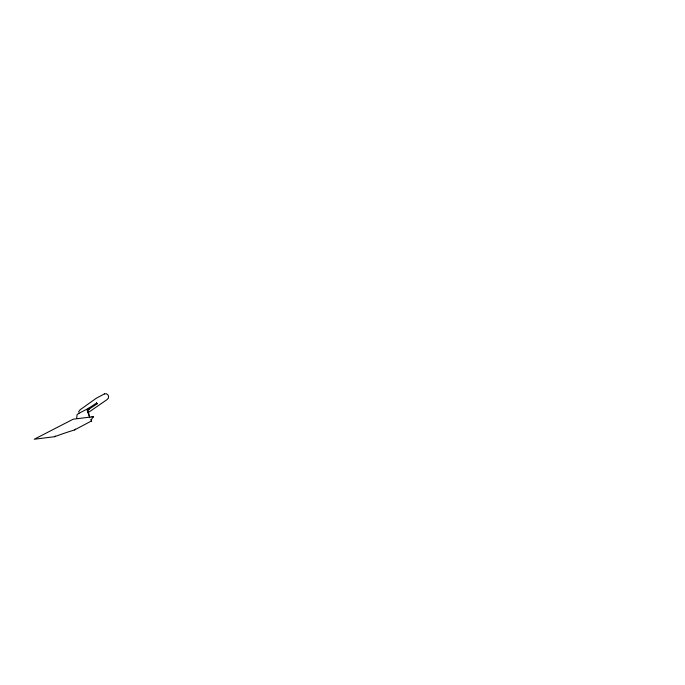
<?xml version="1.0" encoding="UTF-8"?>
<svg xmlns="http://www.w3.org/2000/svg" width="685" height="685" viewBox="0 0 685 685"><rect width="100%" height="100%" fill="white"/><g stroke="black" fill="none" stroke-linecap="round" stroke-linejoin="round"><path stroke-width="1.03" d="M76.686 418.158L77.054 414.725L79.04 413.132M78.595 411.933L80.128 409.75L96.302 398.233L104.54 393.841M75.41 429.144L75.29 429.315A3.536 2.689 57.1 0 1 74.879 429.726L73.218 430.36A52.736 7.158 -23.7 0 0 70.778 431.122A71.103 9.65 -23.7 0 0 54.663 436.688L34.25 439.239L73.167 419.203L93.58 416.66A71.103 9.65 -23.7 0 0 91.439 420.487A52.736 7.158 -23.7 0 0 91.559 420.915L74.554 429.932M88.802 408.157L87.218 409.981L89.41 416.72M89.358 409.176L87.997 410.135A2.029 0.711 63.4 0 0 87.868 410.315L89.795 417.67M87.312 410.298L97.133 403.816L96.731 402.977L88.416 408.423L78.467 413.543M88.904 412.122L107.117 399.552C110.311 397.668 107.973 392.539 104.428 393.866M91.233 420.402L91.653 421.121M96.576 402.789L97.133 403.816M91.028 419.717L91.114 419.905A52.736 7.158 -23.7 0 1 90.985 419.562M88.048 412.182L88.262 413.235M54.663 436.696A72.422 20.276 -44.5 0 1 55.494 436.071M92.013 416.865A71.274 9.676 -23.7 0 1 92.21 416.626A72.422 2.055 -3.7 0 0 93.58 416.66"/></g></svg>
